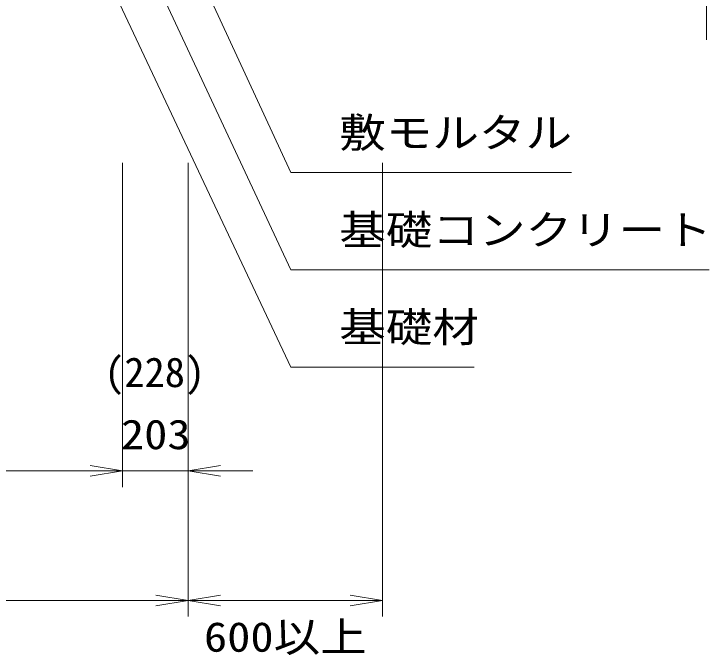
# Model space of a CAD drawing. Units: millimetres at full size; details may follow other scales. Extents: x 47000 to 89000, y 0 to 29700.
# Drawn here: x 69732 to 71878, y 9700 to 11679 of the extents above; entities that cross this region are included whole.
import ezdxf
from ezdxf.enums import TextEntityAlignment as Align

# ---------------------------------------------------------------- set-up
doc = ezdxf.new("R2010")
doc.units = ezdxf.units.MM
doc.header["$LTSCALE"] = 100
doc.layers.add('寸法', color=6, linetype='Continuous', lineweight=13)
doc.styles.add('ＭＳ ゴシック', font='')
doc.styles.get('ＭＳ ゴシック').set_extended_font_data('MS Gothic')

# ---------------------------------------------------------------- blocks, each defined once
blk = doc.blocks.new('open_arrow')
at = {"color": 0, "linetype": 'Continuous', "lineweight": -2}
blk.add_lwpolyline([(7.5, 1.25), (0, 0), (7.5, -1.25)], dxfattribs=at)

msp = doc.modelspace()

# ---------------------------------------------------------------- linework, layer by layer
at = {"layer": '寸法'}
for p, q in [((71870, 12049), (71870, 11599)), ((70067, 11219), (70067, 10219)), ((70067, 11219), (70067, 10219)), ((70270, 11219), (70270, 9819)), ((70270, 11219), (70270, 10219)), ((70270, 11219), (70270, 9819)), ((70870, 11219), (70870, 9819)), ((66867, 10269), (70067, 10269)), ((69867, 10269), (70470, 10269)), ((66664, 9869), (70270, 9869)), ((70270, 9869), (70870, 9869))]:
    msp.add_line(p, q, dxfattribs=at)
for points in [[(70166.5, 12099), (70208.4, 12008.2), (70586.5, 11189), (71453.2, 11189)], [(70091.5, 11949), (70133.8, 11858.4), (70586.5, 10889), (71878.2, 10889)], [(70016.5, 11799), (70059.1, 11708.5), (70586.5, 10589), (71153.2, 10589)]]:
    msp.add_lwpolyline(points, dxfattribs=at)

# ---------------------------------------------------------------- block references
at = {"layer": '寸法', "xscale": 13.3, "yscale": 13.3, "rotation": 180}
for p in [(70067, 10269), (70067, 10269), (70270, 9869), (70870, 9869)]:
    msp.add_blockref('open_arrow', p, dxfattribs=at)
at = {"layer": '寸法', "xscale": 13.3, "yscale": 13.3}
for p in [(70270, 10269), (70270, 9869)]:
    msp.add_blockref('open_arrow', p, dxfattribs=at)

# ---------------------------------------------------------------- texts
at = {"layer": '寸法', "style": 'ＭＳ ゴシック', "width": 1.15}
for s, p in [('敷モルタル', (70736.5, 11239)), ('基礎コンクリート', (70736.5, 10939)), ('基礎材', (70736.5, 10639))]:
    msp.add_text(s, height=91.64, dxfattribs=at).set_placement(p, align=Align.BOTTOM_LEFT)
at = {"layer": '寸法', "color": 3, "style": 'ＭＳ ゴシック'}
msp.add_text('(228)', height=91.64, dxfattribs=at).set_placement((70166.6, 10619), align=Align.TOP_CENTER)
at = {"layer": '寸法', "style": 'ＭＳ ゴシック', "width": 1.15}
for s, p in [('203', (70170, 10381.5)), ('600以上', (70570, 9756.5))]:
    msp.add_text(s, height=91.64, dxfattribs=at).set_placement(p, align=Align.MIDDLE_CENTER)

doc.saveas('drawing.dxf')
